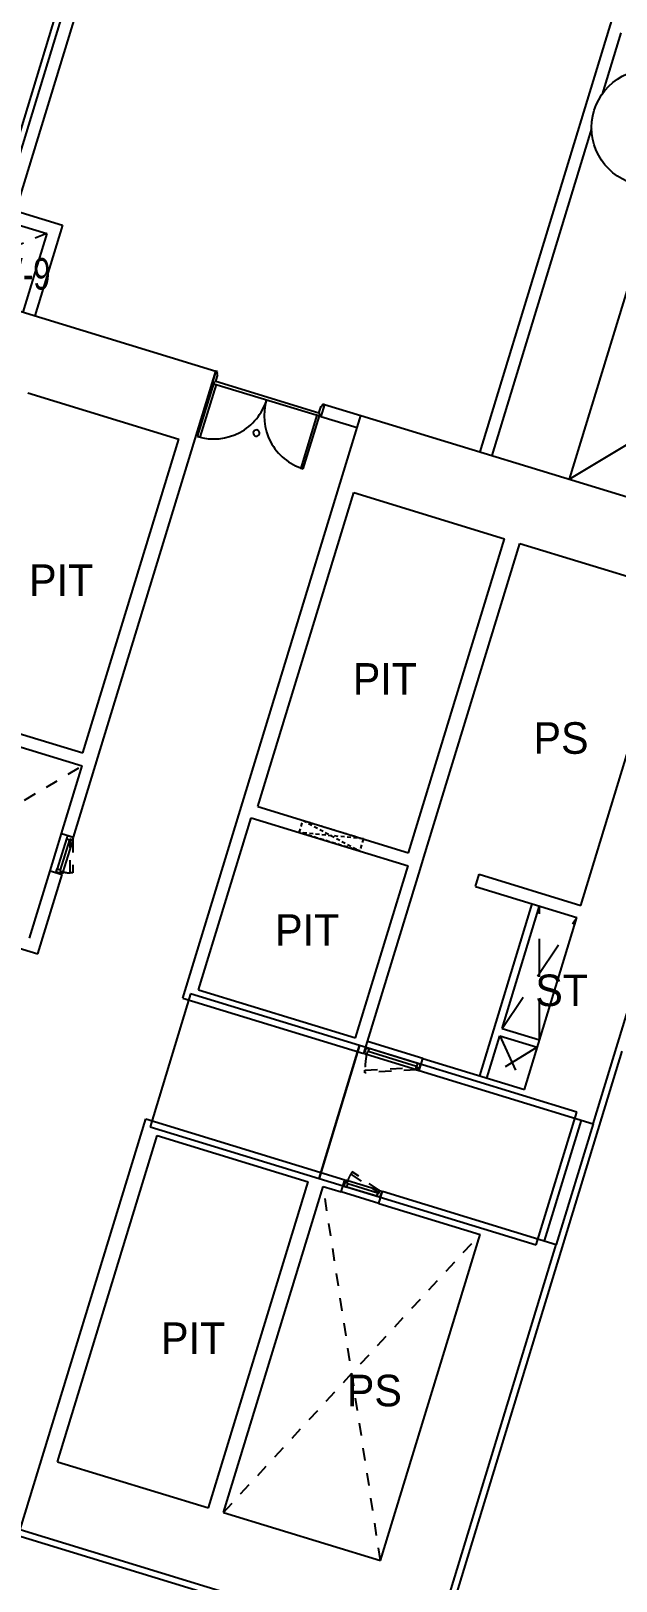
# Model space of a CAD drawing. Header units: millimetres. Extents: x -7718 to 421089, y 87466 to 341395.
# Drawn here: x 340915 to 350185, y 215684 to 240231 of the extents above; entities that cross this region are included whole.
import ezdxf
from ezdxf.enums import TextEntityAlignment as Align

# ---------------------------------------------------------------- set-up
doc = ezdxf.new("R2010")
doc.units = ezdxf.units.MM
doc.header["$LTSCALE"] = 200
doc.header["$MEASUREMENT"] = 0
doc.linetypes.add('HID', pattern=[5, 3, -2])
doc.linetypes.add('HIDDEN', pattern=[2, 1, -1])
doc.layers.add('e-plan', color=9, linetype='CONTINUOUS')
doc.styles.add('kiahn', font='HY울릉도L.TTF')

msp = doc.modelspace()

# ---------------------------------------------------------------- linework, layer by layer
at = {"layer": 'e-plan'}
for p, q in [((340416, 237565), (342083, 243016)), ((340483, 237440), (342149, 242891)), ((340674, 237382), (341734, 240849)), ((350130, 240452), (348025, 233566)), ((350262, 240202), (349966, 239231)), ((349799, 238686), (348216, 233508)), ((349448, 233131), (350859, 237747)), ((339635, 237490), (341165, 237023)), ((340268, 237506), (341415, 237155)), ((356685, 237505), (349448, 233131)), ((340209, 237315), (341165, 237023)), ((341415, 237155), (340977, 235721)), ((341165, 237023), (340785, 235779)), ((337343, 236832), (343846, 234844)), ((341590, 227466), (343846, 234844)), ((343846, 234844), (343787, 234653)), ((343811, 234645), (343823, 234684)), ((343823, 234684), (343842, 234678)), ((343842, 234678), (343877, 234792)), ((345477, 234178), (343842, 234678)), ((343869, 234837), (343846, 234844)), ((343858, 234798), (343869, 234837)), ((343877, 234792), (343858, 234798)), ((340865, 234500), (343256, 233769)), ((343555, 233808), (343811, 234645)), ((343849, 234634), (343593, 233797)), ((343787, 234653), (343811, 234645)), ((343811, 234645), (345485, 234134)), ((343811, 234645), (343849, 234634)), ((345477, 234178), (345512, 234292)), ((345567, 234318), (345508, 234126)), ((345567, 234318), (345508, 234126)), ((345512, 234292), (345531, 234287)), ((345531, 234287), (345543, 234325)), ((345543, 234325), (345567, 234318)), ((345567, 234318), (346141, 234142)), ((343319, 224914), (346141, 234142)), ((345446, 234145), (345190, 233309)), ((345229, 233297), (345485, 234134)), ((345485, 234134), (345446, 234145)), ((345496, 234172), (345477, 234178)), ((345485, 234134), (345496, 234172)), ((345508, 234126), (345485, 234134)), ((345508, 234126), (346082, 233951)), ((346141, 234142), (352644, 232154)), ((341735, 228797), (343256, 233769)), ((343593, 233797), (343555, 233808)), ((345190, 233309), (345229, 233297)), ((344509, 227949), (346029, 232921)), ((346029, 232921), (348420, 232191)), ((346899, 227218), (348420, 232191)), ((347138, 227145), (348659, 232117)), ((348659, 232117), (351145, 231357)), ((349822, 222926), (352644, 232154)), ((349625, 226384), (351145, 231357)), ((339345, 229527), (341735, 228797)), ((339238, 229351), (341725, 228591)), ((341399, 227524), (341725, 228591)), ((344509, 227949), (346899, 227218)), ((343569, 225047), (344402, 227772)), ((344402, 227772), (346889, 227012)), ((341217, 226931), (341399, 227524)), ((341477, 227438), (341331, 226960)), ((341525, 227423), (341378, 226945)), ((341399, 227524), (341590, 227466)), ((341577, 227423), (341422, 226916)), ((341481, 227452), (341477, 227438)), ((341477, 227438), (341525, 227423)), ((341491, 227486), (341481, 227452)), ((341587, 227456), (341491, 227486)), ((341525, 227423), (341529, 227438)), ((341529, 227438), (341577, 227423)), ((341577, 227423), (341587, 227456)), ((347080, 226953), (347138, 227145)), ((340891, 225865), (341217, 226931)), ((341024, 225615), (341409, 226873)), ((341217, 226931), (341409, 226873)), ((341316, 226912), (341326, 226945)), ((341412, 226883), (341316, 226912)), ((341326, 226945), (341331, 226960)), ((341331, 226960), (341378, 226945)), ((341378, 226945), (341374, 226931)), ((341374, 226931), (341422, 226916)), ((341422, 226916), (341412, 226883)), ((346055, 224286), (346889, 227012)), ((346188, 224037), (347080, 226953)), ((347960, 226684), (348018, 226876)), ((347960, 226684), (348018, 226876)), ((347960, 226684), (348018, 226876)), ((348018, 226876), (349625, 226384)), ((347960, 226684), (349566, 226193)), ((338155, 226493), (341024, 225615)), ((348025, 223684), (348859, 226410)), ((348380, 224433), (348973, 226375)), ((348733, 223468), (349566, 226193)), ((343444, 224980), (342801, 222876)), ((343319, 224914), (346188, 224037)), ((346122, 224162), (343444, 224980)), ((343569, 225047), (346055, 224286)), ((348380, 224433), (348973, 224252)), ((346122, 224162), (345479, 222058)), ((345479, 222058), (346122, 224162)), ((349564, 223109), (346122, 224162)), ((346188, 224037), (346247, 224228)), ((346198, 224034), (346227, 224129)), ((346227, 224129), (346260, 224119)), ((347126, 223959), (346247, 224228)), ((347126, 223959), (346247, 224228)), ((347126, 223959), (346247, 224228)), ((346260, 224119), (346275, 224115)), ((348140, 223649), (348345, 224318)), ((348345, 224318), (348938, 224137)), ((346231, 224024), (346198, 224034)), ((346246, 224071), (346231, 224024)), ((347025, 223781), (346231, 224024)), ((346260, 224067), (346246, 224071)), ((346275, 224115), (346260, 224067)), ((347025, 223833), (346260, 224067)), ((347040, 223881), (346275, 224115)), ((347040, 223881), (347025, 223833)), ((347054, 223876), (347040, 223881)), ((347088, 223866), (347054, 223876)), ((347068, 223768), (347126, 223959)), ((347068, 223768), (347126, 223959)), ((347068, 223768), (347126, 223959)), ((347126, 223959), (348733, 223468)), ((350279, 224072), (347317, 214385)), ((347025, 223833), (347040, 223829)), ((347040, 223829), (347025, 223781)), ((347025, 223781), (347058, 223771)), ((347058, 223771), (347088, 223866)), ((347068, 223768), (349822, 222926)), ((340746, 216498), (342735, 223001)), ((342735, 223001), (345890, 222036)), ((348921, 221005), (349564, 223109)), ((349632, 222984), (349047, 221071)), ((349823, 222925), (349239, 221013)), ((341336, 217573), (342915, 222737)), ((342801, 222876), (345479, 222058)), ((342915, 222737), (345306, 222006)), ((343727, 216842), (345306, 222006)), ((343966, 216769), (345545, 221933)), ((345479, 222058), (348921, 221005)), ((345545, 221933), (345832, 221845)), ((345832, 221845), (345890, 222036)), ((345900, 222033), (345871, 221938)), ((345871, 221938), (345904, 221928)), ((345933, 222023), (345900, 222033)), ((345904, 221928), (345919, 221923)), ((345919, 221975), (345933, 222023)), ((345933, 221971), (345919, 221975)), ((345919, 221923), (345933, 221971)), ((346397, 221777), (345919, 221923)), ((346440, 221868), (345933, 222023)), ((346411, 221825), (345933, 221971)), ((346425, 221664), (345832, 221845)), ((346397, 221777), (346411, 221825)), ((346411, 221773), (346397, 221777)), ((346411, 221825), (346426, 221820)), ((346444, 221762), (346411, 221773)), ((346425, 221664), (346483, 221855)), ((346425, 221664), (348031, 221173)), ((346426, 221820), (346440, 221868)), ((346440, 221868), (346474, 221858)), ((346474, 221858), (346444, 221762)), ((346483, 221855), (349237, 221013)), ((346453, 216009), (348031, 221173)), ((347249, 214510), (349237, 221013)), ((341336, 217573), (343727, 216842)), ((343966, 216769), (346453, 216009)), ((340143, 216578), (347317, 214385)), ((340746, 216498), (347249, 214510))]:
    msp.add_line(p, q, dxfattribs=at)
at = {"layer": 'e-plan', "linetype": 'HIDDEN'}
for p, q in [((341165, 237023), (339255, 236247)), ((338405, 226625), (341725, 228591)), ((341537, 227420), (341577, 227423)), ((341537, 226897), (341537, 227420)), ((341577, 227423), (341577, 226898)), ((341577, 226898), (341537, 226897)), ((346205, 223772), (347022, 223821)), ((346206, 223732), (346205, 223772)), ((347025, 223781), (346206, 223732)), ((347022, 223821), (347025, 223781)), ((346006, 222162), (345982, 222129)), ((346440, 221868), (346006, 222162)), ((346453, 216009), (345545, 221933)), ((345982, 222129), (346416, 221837)), ((346416, 221837), (346440, 221868)), ((343966, 216769), (348031, 221173))]:
    msp.add_line(p, q, dxfattribs=at)
at = {"layer": 'e-plan', "linetype": 'HID', "ltscale": 0.1}
for p, q in [((345167, 227538), (345226, 227729)), ((345226, 227729), (346182, 227437)), ((345226, 227729), (346124, 227246)), ((346124, 227246), (345167, 227538)), ((346182, 227437), (345167, 227538)), ((346182, 227437), (346124, 227246))]:
    msp.add_line(p, q, dxfattribs=at)
at = {"layer": 'e-plan', "linetype": 'HID'}
for p, q in [((348973, 224252), (348973, 226375)), ((348380, 224433), (349566, 226193)), ((348938, 224137), (348140, 223649)), ((348345, 224318), (348733, 223468))]:
    msp.add_line(p, q, dxfattribs=at)
at = {"layer": 'e-plan', "ltscale": 0.5}
msp.add_circle((350724, 238701), 925, dxfattribs=at)
at = {"layer": 'e-plan'}
for centre, radius, start, end in [((343811, 234645), 875, 253, 343.0001), ((345485, 234134), 875, 162.9999, 253), ((344487, 233863), 50, 13, 193), ((344487, 233863), 50, 193, 13)]:
    msp.add_arc(centre, radius, start, end, dxfattribs=at)
at = {"layer": 'e-plan', "linetype": 'HIDDEN'}
for centre, radius, start, end in [((341548, 227327), 430, 253, 268.6359), ((348199, 223691), 1996, 170.4065, 177.6597), ((346345, 221897), 430, 147.3641, 163)]:
    msp.add_arc(centre, radius, start, end, dxfattribs=at)

# ---------------------------------------------------------------- texts
at = {"layer": 'e-plan', "style": 'kiahn', "width": 0.75}
msp.add_text('AV-9', height=500, dxfattribs=at).set_placement((340678, 236385), align=Align.MIDDLE_CENTER)
at = {"layer": 'e-plan', "style": 'kiahn'}
for p in [(341394, 231534), (346523, 229970), (345292, 225993), (343484, 219529)]:
    msp.add_text('PIT', height=500, dxfattribs=at).set_placement(p, align=Align.MIDDLE)
for s, p in [('PS', (349750, 228784)), ('ST', (349742, 224788)), ('PS', (346792, 218450))]:
    msp.add_text(s, height=500, dxfattribs=at).set_placement(p, align=Align.RIGHT)

doc.saveas('drawing.dxf')
